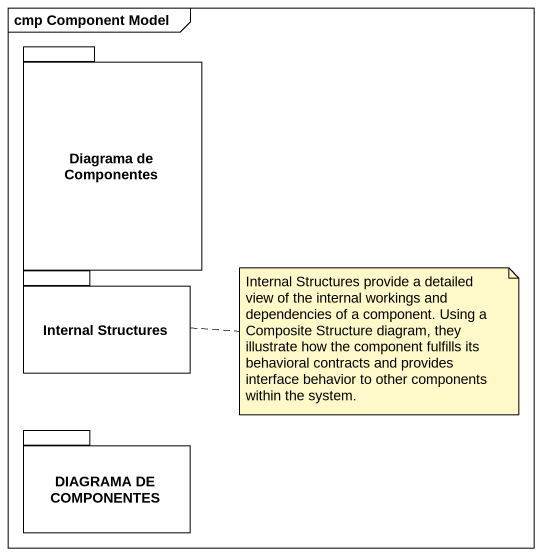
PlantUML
@startuml
mainframe cmp Component Model
package "Diagrama de Componentes" as Diagrama_de_Componentes {
}
package "Internal Structures" as Internal_Structures {
}
package "DIAGRAMA DE COMPONENTES" as DIAGRAMA_DE_COMPONENTES {
}
note right of Internal_Structures : Internal Structures provide a detailed view of the internal workings and dependencies of a component. Using a Composite Structure diagram, they illustrate how the component fulfills its behavioral contracts and provides interface behavior to other components within the system.
@enduml
